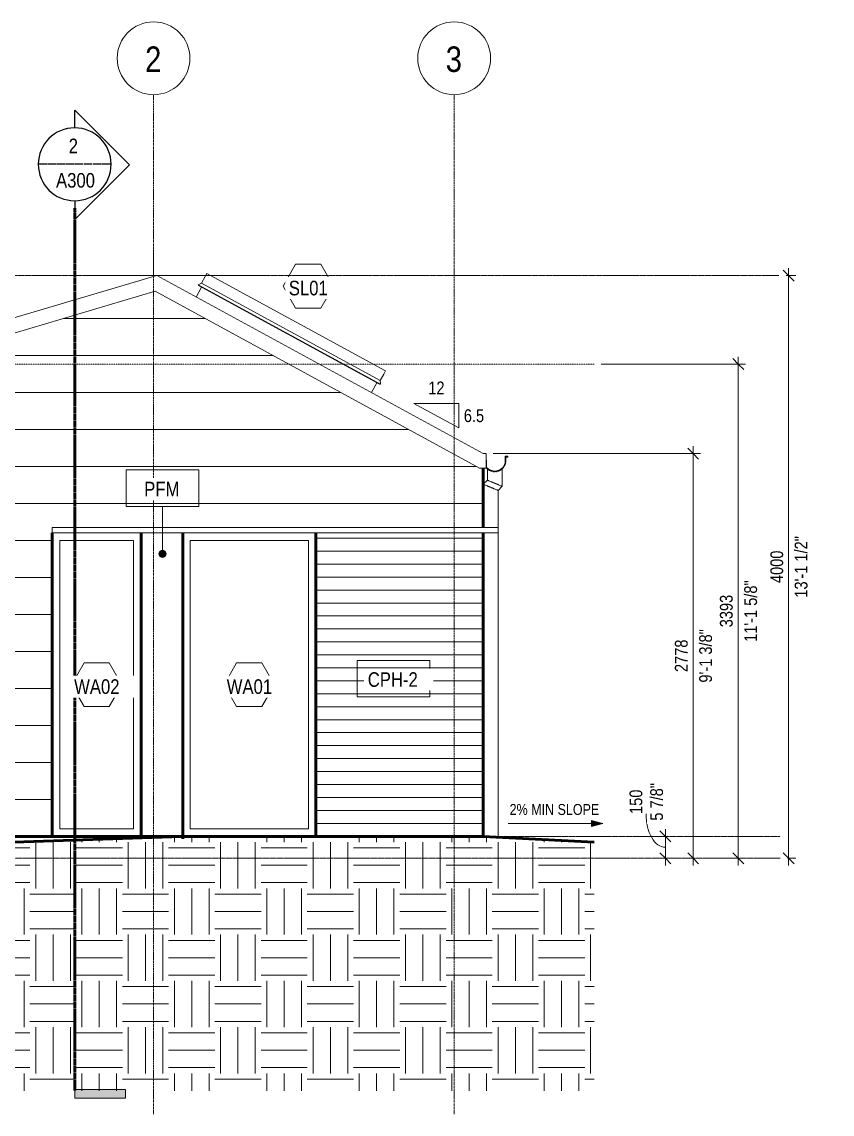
# Model space of a CAD drawing. Header units: millimetres. Extents: x -62626 to -9567, y -1907 to 5592.
# Drawn here: x -57205 to -51640, y -1907 to 5592 of the extents above; entities that cross this region are included whole.
import ezdxf

# ---------------------------------------------------------------- set-up
doc = ezdxf.new("R2010")
doc.units = ezdxf.units.MM
for name, pattern in [('CMHC_Center - Large', [18, 9, -3, 3, -3]), ('CMHC_Center - Medium', [12, 6, -2, 2, -2]), ('CMHC_Center - Small', [4.5, 2.25, -0.75, 0.75, -0.75]), ('CMHC_Dash - Small', [2, 1, -1])]:
    doc.linetypes.add(name, pattern=pattern)
for name, color, linetype, lineweight in [('A-ANNO-DIMS', 7, 'Continuous', 9), ('A-ANNO-DIMS-50', 7, 'Continuous', 9), ('A-ANNO-IDEN', 7, 'Continuous', 9), ('A-ANNO-NOTE', 7, 'Continuous', 9), ('A-DETL-GENF', 7, 'Continuous', 18), ('A-FLOR-LEVL', 7, 'Continuous', 9), ('A-FLOR-OTLN', 7, 'Continuous', 18), ('A-GENM', 7, 'Continuous', 18), ('A-GLAZ', 7, 'Continuous', 18), ('A-GLAZ-IDEN', 7, 'Continuous', 9), ('A-ROOF', 7, 'Continuous', 18), ('A-ROOF-OTLN', 7, 'Continuous', 18), ('A-ROOF-PATT', 7, 'Continuous', 18), ('A-WALL', 7, 'Continuous', 18), ('A-WALL-PATT', 7, 'Continuous', 18), ('G-ANNO-DIMS', 7, 'Continuous', 9), ('S-GRID', 7, 'Continuous', 9), ('S-GRID-IDEN', 7, 'Continuous', 9)]:
    doc.layers.add(name, color=color, linetype=linetype, lineweight=lineweight)
doc.layers.add('A-DETL', color=7, linetype='Continuous', lineweight=18, true_color=0x00a600)
doc.layers.add('G-ANNO-SYMB', color=7, linetype='CMHC_Center - Small', lineweight=9, true_color=0xffc640)
doc.styles.add('Arial', font='arial.ttf', dxfattribs={"height": 80})
doc.styles.add('Arial Narrow_1', font='ARIALN.TTF', dxfattribs={"height": 100})
doc.styles.add('Arial Narrow_2', font='ARIALN.TTF', dxfattribs={"height": 175})
doc.styles.add('Arial Narrow_3', font='ARIALN.TTF', dxfattribs={"height": 75})
doc.styles.add('Arial Narrow_4', font='ARIALN.TTF', dxfattribs={"height": 87.5})
doc.dimstyles.new('CMHC_Standard__Red_', dxfattribs={"dimscale": 304.8, "dimtxt": 89.55021, "dimasz": 0.246063, "dimexe": 0.164042, "dimexo": 0.164042, "dimgap": 0.04101, "dimtad": 1, "dimdec": 0, "dimzin": 0, "dimdsep": 46, "dimtxsty": 'Arial Narrow_4', "dimblk1": 'OBLIQUE', "dimblk2": 'OBLIQUE', "dimsah": 1, "dimcen": 0.09, "dimdle": 0.164042, "dimazin": 0, "dimtfac": 1, "dimtdec": 4, "dimtix": 1, "dimtmove": 0, "dimatfit": 3, "dimfxl": 1, "dimtvp": 1, "dimtfill": 1, "dimtolj": 1, "dimtzin": 0, "dimarcsym": 2})
doc.dimstyles.new('CMHC_Standard__Red__1', dxfattribs={"dimscale": 304.8, "dimtxt": 89.55021, "dimasz": 0.246063, "dimexe": 0.164042, "dimexo": 0.164042, "dimgap": 0.04101, "dimtad": 1, "dimdec": 0, "dimzin": 0, "dimdsep": 46, "dimtxsty": 'Arial Narrow_4', "dimblk1": 'OBLIQUE', "dimblk2": 'OBLIQUE', "dimsah": 1, "dimcen": 0.09, "dimdle": 0.164042, "dimazin": 0, "dimtfac": 1, "dimtdec": 4, "dimtix": 1, "dimtmove": 1, "dimatfit": 3, "dimfxl": 1, "dimtvp": 1, "dimtfill": 1, "dimtolj": 1, "dimtzin": 0, "dimarcsym": 2})
pattern_1 = [(0, (-54179.23, 0), (0, 89), [])]

# ---------------------------------------------------------------- blocks, each defined once
blk = doc.blocks.new('Fixed - 2_0_x6_10_-8531899-ADU-1 - SOUTH')
at = {"layer": 'A-GLAZ'}
for p, q in [((-56945.32613, 2031.8), (-56945.32613, 51)), ((-56945.32613, 2031.8), (-56437.72613, 2031.8)), ((-56437.72613, 2031.8), (-56945.32613, 2031.8)), ((-56945.32613, 51), (-56945.32613, 2031.8)), ((-56437.72613, 51), (-56437.72613, 2031.8)), ((-56437.72613, 2031.8), (-56437.72613, 51)), ((-56945.32613, 51), (-56437.72613, 51)), ((-56437.72613, 51), (-56945.32613, 51))]:
    blk.add_line(p, q, dxfattribs=at)
blk = doc.blocks.new('Fixed - 3_0_x6_10_-8526290-ADU-1 - SOUTH')
at = {"layer": 'A-GLAZ'}
for p, q in [((-56049.72613, 2031.8), (-55237.32613, 2031.8)), ((-56049.72613, 2031.8), (-56049.72613, 51)), ((-56049.72613, 51), (-56049.72613, 2031.8)), ((-55237.32613, 2031.8), (-56049.72613, 2031.8)), ((-55237.32613, 51), (-55237.32613, 2031.8)), ((-55237.32613, 2031.8), (-55237.32613, 51)), ((-56049.72613, 51), (-55237.32613, 51)), ((-55237.32613, 51), (-56049.72613, 51))]:
    blk.add_line(p, q, dxfattribs=at)
blk = doc.blocks.new('Skylight - 21_ x 54_ C08-8140695-ADU-1 - SOUTH')
at = {"layer": 'A-GLAZ'}
for p, q in [((-55946.9, 3842.6), (-55971.2, 3798)), ((-55934.8, 3864.9), (-55946.9, 3842.6)), ((-55934.8, 3864.9), (-54708, 3196.6)), ((-55971.8, 3770.4), (-56008.7, 3702.7)), ((-55971.2, 3798), (-55994, 3786.7)), ((-55994, 3786.7), (-54741.6, 3104.5)), ((-55994, 3786.7), (-55991.2, 3781)), ((-55991.2, 3781), (-54747.9, 3103.7)), ((-55971.2, 3798), (-54744.4, 3129.7)), ((-54744.4, 3129.7), (-54720.1, 3174.3)), ((-54720.1, 3174.3), (-54708, 3196.6)), ((-54804.2, 3046.6), (-54767.3, 3114.3)), ((-54747.9, 3103.7), (-54741.6, 3104.5)), ((-54741.6, 3104.5), (-54744.4, 3129.7))]:
    blk.add_line(p, q, dxfattribs=at)
blk = doc.blocks.new('Section - Standard-407976-ADU-1 - SOUTH')
at = {"layer": 'G-ANNO-SYMB', "linetype": 'Continuous'}
blk.add_hatch(color=7, dxfattribs=at).paths.add_polyline_path([(-56492.5, -1736.6), (-56842.5, -1736.6), (-56842.5, -1796.6), (-56492.5, -1796.6)])
at = {"layer": 'G-ANNO-SYMB', "color": 7, "linetype": 'Continuous', "lineweight": 18}
for p, q in [((-56842.5, -1796.6), (-56842.5, -1736.6)), ((-56842.5, -1736.6), (-56492.5, -1736.6)), ((-56492.5, -1796.6), (-56842.5, -1796.6)), ((-56492.5, -1736.6), (-56492.5, -1796.6))]:
    blk.add_line(p, q, dxfattribs=at)
blk = doc.blocks.new('Section - Arrow_ Empty-3208400-ADU-1 - SOUTH')
at = {"layer": 'G-ANNO-SYMB', "color": 7, "linetype": 'Continuous', "lineweight": 25}
for p, q in [((-56842.5, 4863.8), (-56842.5, 4986.3)), ((-56466.9, 4610.7), (-56842.5, 4986.3)), ((-56466.9, 4610.7), (-56842.5, 4235.1)), ((-56842.5, 4363.8), (-56842.5, 4235.1))]:
    blk.add_line(p, q, dxfattribs=at)
for start, end in [(90, 270), (90, 270), (270, 90), (270, 90)]:
    blk.add_arc((-56842.5, 4613.8), 250, start, end, dxfattribs=at)
blk = doc.blocks.new('CMHC_Tag - Window - Plan-8590417-ADU-1 - SOUTH')
at = {"layer": 'A-ANNO-NOTE'}
for p, q in [((-55730.1, 1191.4), (-55816.7, 1041.4)), ((-55556.9, 1191.4), (-55730.1, 1191.4)), ((-55470.3, 1041.4), (-55556.9, 1191.4)), ((-55816.7, 1041.4), (-55730.1, 891.4)), ((-55556.9, 891.4), (-55470.3, 1041.4)), ((-55730.1, 891.4), (-55556.9, 891.4))]:
    blk.add_line(p, q, dxfattribs=at)
blk = doc.blocks.new('Grid - Standard-408483-ADU-1 - SOUTH')
at = {"layer": 'S-GRID-IDEN'}
blk.add_circle((-60336.2, 5341.9), 250, dxfattribs=at)
for start, end in [(0, 180), (180, 0)]:
    blk.add_arc((-60336.2, 5341.9), 250, start, end, dxfattribs=at)
blk = doc.blocks.new('CMHC_Tag - Material - Standard-7027297-ADU-1 - SOUTH')
at = {"layer": 'A-ANNO-NOTE'}
for p, q in [((-57947.6, 1207.7), (-57947.6, 957.7)), ((-57447.6, 1207.7), (-57947.6, 1207.7)), ((-57447.6, 957.7), (-57447.6, 1207.7)), ((-57947.6, 957.7), (-57447.6, 957.7))]:
    blk.add_line(p, q, dxfattribs=at)
blk = doc.blocks.new('CMHC_Graphic - Minimum Slope - 2_ Min-8593698-ADU-1 - SOUTH')
at = {"layer": 'A-ANNO-NOTE'}
blk.add_hatch(color=256, dxfattribs=at).paths.add_polyline_path([(-53292.9, 108.7), (-53215.6, 87.9), (-53292.9, 67.2)])
for p, q in [((-53292.9, 87.9), (-53865.6, 87.9)), ((-53292.9, 108.7), (-53292.9, 67.2)), ((-53215.6, 87.9), (-53292.9, 108.7)), ((-53292.9, 67.2), (-53215.6, 87.9))]:
    blk.add_line(p, q, dxfattribs=at)
blk = doc.blocks.new('CMHC_Tag - Window - Elevation-5642712-ADU-1 - SOUTH')
at = {"layer": 'A-ANNO-NOTE'}
for p, q in [((-59037.9, 1470.8), (-59124.5, 1320.8)), ((-58864.7, 1470.8), (-59037.9, 1470.8)), ((-58778, 1320.8), (-58864.7, 1470.8)), ((-59124.5, 1320.8), (-59037.9, 1170.8)), ((-58864.7, 1170.8), (-58778, 1320.8)), ((-59037.9, 1170.8), (-58864.7, 1170.8))]:
    blk.add_line(p, q, dxfattribs=at)
blk = doc.blocks.new('DIMBLOCK1-ADU-1 - SOUTH')
at = {"layer": 'A-ANNO-DIMS-50', "color": 1, "true_color": 0xff0000, "transparency": 16777216}
for p, q in [((-52594.7, 2628.2), (-53967.2, 2628.2)), ((-52594.7, 2678.2), (-52594.7, -200)), ((-52594.7, 2628.2), (-52544.7, 2628.2)), ((-52594.7, -150), (-52644.7, -150)), ((-52594.7, -150), (-52591.7, -150))]:
    blk.add_line(p, q, dxfattribs=at)
at = {"layer": 'A-ANNO-DIMS-50', "color": 1, "lineweight": 18, "true_color": 0xff0000, "transparency": 16777216}
for p, q in [((-52594.7, 2628.2), (-52632.2, 2665.7)), ((-52594.7, 2628.2), (-52557.2, 2590.7)), ((-52594.7, -150), (-52632.2, -112.5)), ((-52594.7, -150), (-52557.2, -187.5))]:
    blk.add_line(p, q, dxfattribs=at)
at = {"layer": 'A-ANNO-DIMS-50', "color": 0, "transparency": 16777216, "insert": (-52553.1, 1055.7), "char_height": 87.5, "width": 440.075, "attachment_point": 1, "rotation": 90, "line_spacing_factor": 0.974696, "style": 'Arial Narrow_4', "bg_fill": 3, "box_fill_scale": 1.25, "bg_fill_color": 256, "bg_fill_true_color": 13158600, "bg_fill_transparency": 0}
blk.add_mtext('9\'-1 3/8"', dxfattribs=at)
at = {"layer": 'A-ANNO-DIMS-50', "color": 0, "transparency": 16777216, "insert": (-52720.3, 1128.2), "char_height": 87.5, "width": 266.092, "attachment_point": 1, "rotation": 90, "line_spacing_factor": 0.974696, "style": 'Arial Narrow_4', "bg_fill": 3, "box_fill_scale": 1.25, "bg_fill_color": 256, "bg_fill_true_color": 13158600, "bg_fill_transparency": 0}
blk.add_mtext('2778', dxfattribs=at)
blk = doc.blocks.new('_Oblique')
at = {"color": 0, "linetype": 'ByBlock', "lineweight": -2}
blk.add_line((-0.5, -0.5), (0.5, 0.5), dxfattribs=at)
blk = doc.blocks.new('DIMBLOCK2-ADU-1 - SOUTH')
at = {"layer": 'A-ANNO-DIMS-50', "color": 1, "true_color": 0xff0000, "transparency": 16777216}
for p, q in [((-51938.9, 3900), (-51938.9, -200)), ((-51938.9, 3850), (-51956.1, 3850)), ((-51938.9, 3850), (-51888.9, 3850)), ((-51938.9, -150), (-51946.2, -150)), ((-51938.9, -150), (-51888.9, -150))]:
    blk.add_line(p, q, dxfattribs=at)
at = {"layer": 'A-ANNO-DIMS-50', "color": 1, "lineweight": 18, "true_color": 0xff0000, "transparency": 16777216}
for p, q in [((-51938.9, 3850), (-51976.4, 3887.5)), ((-51938.9, 3850), (-51901.4, 3812.5)), ((-51938.9, -150), (-51976.4, -112.5)), ((-51938.9, -150), (-51901.4, -187.5))]:
    blk.add_line(p, q, dxfattribs=at)
at = {"layer": 'A-ANNO-DIMS-50', "color": 0, "transparency": 16777216, "insert": (-51897.3, 1638.9), "char_height": 87.5, "width": 506.598, "attachment_point": 1, "rotation": 90, "line_spacing_factor": 0.974696, "style": 'Arial Narrow_4', "bg_fill": 3, "box_fill_scale": 1.25, "bg_fill_color": 256, "bg_fill_true_color": 13158600, "bg_fill_transparency": 0}
blk.add_mtext('13\'-1 1/2"', dxfattribs=at)
at = {"layer": 'A-ANNO-DIMS-50', "color": 0, "transparency": 16777216, "insert": (-52064.5, 1739.1), "char_height": 87.5, "width": 266.092, "attachment_point": 1, "rotation": 90, "line_spacing_factor": 0.974696, "style": 'Arial Narrow_4', "bg_fill": 3, "box_fill_scale": 1.25, "bg_fill_color": 256, "bg_fill_true_color": 13158600, "bg_fill_transparency": 0}
blk.add_mtext('4000', dxfattribs=at)
blk = doc.blocks.new('DIMBLOCK3-ADU-1 - SOUTH')
at = {"layer": 'A-ANNO-DIMS-50', "color": 1, "true_color": 0xff0000, "transparency": 16777216}
for p, q in [((-52285.2, 3242.6), (-53226.1, 3242.6)), ((-52285.2, 3292.6), (-52285.2, -200)), ((-52285.2, 3242.6), (-52235.2, 3242.6)), ((-52285.2, -150), (-52335.2, -150)), ((-52285.2, -150), (-52282.2, -150))]:
    blk.add_line(p, q, dxfattribs=at)
at = {"layer": 'A-ANNO-DIMS-50', "color": 1, "lineweight": 18, "true_color": 0xff0000, "transparency": 16777216}
for p, q in [((-52285.2, 3242.6), (-52322.7, 3280.1)), ((-52285.2, 3242.6), (-52247.7, 3205.1)), ((-52285.2, -150), (-52322.7, -112.5)), ((-52285.2, -150), (-52247.7, -187.5))]:
    blk.add_line(p, q, dxfattribs=at)
at = {"layer": 'A-ANNO-DIMS-50', "color": 0, "transparency": 16777216, "insert": (-52243.7, 1335.2), "char_height": 87.5, "width": 506.598, "attachment_point": 1, "rotation": 90, "line_spacing_factor": 0.974696, "style": 'Arial Narrow_4', "bg_fill": 3, "box_fill_scale": 1.25, "bg_fill_color": 256, "bg_fill_true_color": 13158600, "bg_fill_transparency": 0}
blk.add_mtext('11\'-1 5/8"', dxfattribs=at)
at = {"layer": 'A-ANNO-DIMS-50', "color": 0, "transparency": 16777216, "insert": (-52410.8, 1435.4), "char_height": 87.5, "width": 266.092, "attachment_point": 1, "rotation": 90, "line_spacing_factor": 0.974696, "style": 'Arial Narrow_4', "bg_fill": 3, "box_fill_scale": 1.25, "bg_fill_color": 256, "bg_fill_true_color": 13158600, "bg_fill_transparency": 0}
blk.add_mtext('3393', dxfattribs=at)
blk = doc.blocks.new('DIMBLOCK4-ADU-1 - SOUTH')
at = {"layer": 'A-ANNO-DIMS-50', "color": 1, "true_color": 0xff0000, "transparency": 16777216}
for p, q in [((-52785.2, 0), (-52835.2, 0)), ((-52785.2, 50), (-52785.2, -200)), ((-52785.2, 0), (-52782.2, 0)), ((-52785.2, -150), (-52835.2, -150)), ((-52785.2, -150), (-52782.2, -150))]:
    blk.add_line(p, q, dxfattribs=at)
at = {"layer": 'A-ANNO-DIMS-50', "color": 1, "lineweight": 18, "true_color": 0xff0000, "transparency": 16777216}
for p, q in [((-52785.2, 0), (-52822.7, 37.5)), ((-52785.2, 0), (-52747.7, -37.5)), ((-52785.2, -150), (-52822.7, -112.5)), ((-52785.2, -150), (-52747.7, -187.5))]:
    blk.add_line(p, q, dxfattribs=at)
at = {"layer": 'A-ANNO-DIMS-50', "color": 1, "true_color": 0xff0000, "transparency": 16777216}
blk.add_ellipse((-52785.2, 154), major_axis=(0, 229), ratio=0.582275, start_param=1.570796, end_param=3.141593, dxfattribs=at)
at = {"layer": 'A-ANNO-DIMS-50', "color": 0, "transparency": 16777216, "insert": (-52889.5, 107.8), "char_height": 87.5, "width": 310.441, "attachment_point": 1, "rotation": 90, "line_spacing_factor": 0.974696, "style": 'Arial Narrow_4', "bg_fill": 3, "box_fill_scale": 1.25, "bg_fill_color": 256, "bg_fill_true_color": 13158600, "bg_fill_transparency": 0}
blk.add_mtext('5 7/8"', dxfattribs=at)
at = {"layer": 'A-ANNO-DIMS-50', "color": 0, "transparency": 16777216, "insert": (-53031.6, 154), "char_height": 87.5, "width": 199.569, "attachment_point": 1, "rotation": 90, "line_spacing_factor": 0.974696, "style": 'Arial Narrow_4', "bg_fill": 3, "box_fill_scale": 1.25, "bg_fill_color": 256, "bg_fill_true_color": 13158600, "bg_fill_transparency": 0}
blk.add_mtext('150', dxfattribs=at)

msp = doc.modelspace()

# ---------------------------------------------------------------- hatches: boundary and pattern name
at = {"layer": 'A-ANNO-IDEN'}
h = msp.add_hatch(color=256, dxfattribs=at)
edge = h.paths.add_edge_path()
edge.add_arc((-56239.3, 1940.2), 25, 0, 360)
at = {"layer": 'A-DETL-GENF', "true_color": 0x808080}
h = msp.add_hatch(dxfattribs=at)
h.set_pattern_fill('FP_5', color=8, style=0, pattern_type=2)
h.set_pattern_definition([(0, (0, 0), (317.5, 317.5), [317.5, -317.5]), (0, (0, 119.06), (317.5, 317.5), [317.5, -317.5]), (0, (0, 238.12), (317.5, 317.5), [317.5, -317.5]), (90, (39.7, 277.8), (-317.5, 317.5), [317.5, -317.5]), (90, (158.75, 277.8), (-317.5, 317.5), [317.5, -317.5]), (90, (277.8, 277.8), (-317.5, 317.5), [317.5, -317.5])])
h.paths.add_polyline_path([(-60791.1, -1747.5), (-53275.7, -1747.5), (-53275.7, -39.9), (-54036.2, 0), (-56106.3, 0), (-61146.7, -176), (-61146.7, -1747.5)])
at = {"layer": 'A-ROOF-PATT', "true_color": 0xb9b9b9}
h = msp.add_hatch(dxfattribs=at)
h.set_pattern_fill('FP_2', color=9, style=0, pattern_type=2)
h.set_pattern_definition([(0, (-73310, 2540), (0, 254), [])])
h.paths.add_polyline_path([(-54036.2, 2191), (-54036.2, 2528.2), (-54061.7, 2528.2), (-56290.6, 3742.3), (-60521.8, 2491.4), (-60536.2, 2491.4), (-60536.2, 2191), (-56323, 3436.6), (-54259.6, 2312.6)])
at = {"layer": 'A-WALL-PATT', "true_color": 0xb9b9b9}
h = msp.add_hatch(dxfattribs=at)
h.set_pattern_fill('FP_3', color=9, style=0, pattern_type=2)
h.set_pattern_definition([(0, (-56243.73, 0), (0, 254), [])])
h.paths.add_polyline_path([(-60536.2, 0), (-56996.3, 0), (-56996.3, 2120.9), (-56100.7, 2120.9), (-56100.7, 3315.5), (-56323, 3436.6), (-60536.2, 2191), (-60536.2, 1283.4)])
h.paths.add_polyline_path([(-59408.5, 558.8), (-59408.5, 2082.8), (-58494.1, 2082.8), (-58494.1, 558.8), (-59178.9, 558.8)])
h = msp.add_hatch(dxfattribs=at)
h.set_pattern_fill('FP_4', color=9, style=0, pattern_type=2)
h.set_pattern_definition([(0, (-56280.83, 0), (0, 254), [])])
h.paths.add_polyline_path([(-55243.5, 2120.9), (-54036.2, 2120.9), (-54036.2, 2191), (-56100.7, 3315.5), (-56100.7, 2120.9)])
h = msp.add_hatch(dxfattribs=at)
h.set_pattern_fill('FP_1', color=9, style=0, pattern_type=2)
h.set_pattern_definition(pattern_1)
h.paths.add_polyline_path([(-54505.6, 0), (-54322.2, 0), (-54322.2, 2082.8), (-55186.3, 2082.8), (-55186.3, 0), (-54567.1, 0)])
h = msp.add_hatch(dxfattribs=at)
h.set_pattern_fill('FP_1', color=9, style=0, pattern_type=2)
h.set_pattern_definition(pattern_1)
h.paths.add_polyline_path([(-54036.2, 0), (-54036.2, 2082.8), (-54322.2, 2082.8), (-54322.2, 0), (-54259.6, 0)])

# ---------------------------------------------------------------- linework, layer by layer
at = {"layer": 'A-ANNO-IDEN'}
msp.add_line((-56239.3, 1940.2), (-56239.3, 2265.5), dxfattribs=at)
msp.add_circle((-56239.3, 1940.2), 25, dxfattribs=at)
at = {"layer": 'A-DETL', "color": 8, "true_color": 0x808080}
for p, q in [((-56300.5, 3850.1), (-56300.5, 4000)), ((-56703.5, 3850.1), (-55523.5, 3850.1))]:
    msp.add_line(p, q, dxfattribs=at)
at = {"layer": 'A-DETL', "color": 7, "linetype": 'CMHC_Dash - Small'}
for p, q in [((-61146.7, 3242.6), (-53275.7, 3242.6)), ((-56106.3, 0), (-56996.3, 0)), ((-53934.6, 0), (-54036.2, 0)), ((-53934.6, 0), (-54036.2, 0))]:
    msp.add_line(p, q, dxfattribs=at)
at = {"layer": 'A-DETL', "color": 7, "lineweight": 50}
for p, q in [((-56100.7, 2082.8), (-56100.7, -17.2)), ((-56106.3, 0), (-61146.7, -176)), ((-54036.2, 0), (-56106.3, 0)), ((-53275.7, -39.9), (-54036.2, 0))]:
    msp.add_line(p, q, dxfattribs=at)
at = {"layer": 'A-FLOR-LEVL', "color": 8, "linetype": 'CMHC_Center - Medium', "true_color": 0x808080}
msp.add_line((-62426.2, 0), (-51996.2, 0), dxfattribs=at)
at = {"layer": 'A-FLOR-LEVL', "color": 1, "linetype": 'CMHC_Center - Medium', "true_color": 0xff0000}
msp.add_line((-61179.7, -150), (-51996.2, -150), dxfattribs=at)
at = {"layer": 'A-FLOR-OTLN', "lineweight": 50}
msp.add_line((-56386.7, 0), (-60536.2, 0), dxfattribs=at)
at = {"layer": 'A-GENM'}
for p, q in [((-54008.1, 2523), (-54008.1, 2445.4)), ((-53906.5, 2527.2), (-53906.5, 2528.2)), ((-53906.5, 2403.3), (-53906.5, 2522.9)), ((-54008.1, 2445.4), (-54036.2, 2417.3)), ((-53934.6, 2375.2), (-53906.5, 2403.3)), ((-53934.6, 2120.9), (-53934.6, 2375.2)), ((-53934.6, -5.3), (-53934.6, 2082.8))]:
    msp.add_line(p, q, dxfattribs=at)
for points, knots in [([(-54008.1, 2528.2), (-54008.1, 2528), (-54007.7, 2527.5), (-54006.5, 2526.5), (-54005.7, 2525.8), (-54004.9, 2525.2), (-54004.1, 2524.6), (-54002.9, 2523.6), (-54001.2, 2522.2), (-53999.3, 2520.7), (-53997.8, 2519.7), (-53997, 2519.1), (-53996.5, 2518.9), (-53996.3, 2518.7)], [0, 0, 0, 0, 0.0555556, 0.0833333, 0.0972222, 0.1111111, 0.125, 0.1388889, 0.1666667, 0.1944444, 0.2083333, 0.2152778, 0.2222222, 0.2222222, 0.2222222, 0.2222222]), ([(-53906.5, 2528.2), (-53906.5, 2528), (-53907, 2527.5), (-53908.1, 2526.5), (-53909, 2525.8), (-53909.7, 2525.2), (-53910.5, 2524.6), (-53911.7, 2523.6), (-53913.4, 2522.2), (-53915.3, 2520.7), (-53916.8, 2519.7), (-53917.7, 2519.1), (-53918.4, 2518.7), (-53919.1, 2518.3), (-53920, 2517.8), (-53921.7, 2516.7), (-53924.4, 2515.3), (-53927.2, 2513.9), (-53929.6, 2512.8), (-53931.4, 2512.1), (-53933.4, 2511.5), (-53936, 2510.6), (-53939.4, 2509.6), (-53943.7, 2508.6), (-53949.6, 2507.6), (-53955.8, 2507.3), (-53962, 2507.5), (-53966.5, 2507.9), (-53970.9, 2508.6), (-53975.2, 2509.6), (-53978.7, 2510.6), (-53981.3, 2511.5), (-53982.9, 2512), (-53984.1, 2512.5), (-53985.4, 2513), (-53987.5, 2513.9), (-53990.3, 2515.3), (-53992.9, 2516.7), (-53994.6, 2517.8), (-53995.6, 2518.3), (-53996.3, 2518.7), (-53997, 2519.1), (-53997.8, 2519.7), (-53999.3, 2520.7), (-54001.2, 2522.2), (-54002.9, 2523.6), (-54004.1, 2524.6), (-54004.9, 2525.2), (-54005.7, 2525.8), (-54006.5, 2526.5), (-54007.7, 2527.5), (-54008.1, 2528), (-54008.1, 2528.2)], [0, 0, 0, 0, 0.055556, 0.083333, 0.097222, 0.111111, 0.125, 0.138889, 0.166667, 0.194444, 0.208333, 0.215278, 0.222222, 0.229167, 0.236111, 0.25, 0.277778, 0.305556, 0.319444, 0.333333, 0.347222, 0.361111, 0.388889, 0.416667, 0.444444, 0.5, 0.527778, 0.555556, 0.583333, 0.611111, 0.638889, 0.652778, 0.666667, 0.673611, 0.680556, 0.694444, 0.722222, 0.75, 0.763889, 0.770833, 0.777778, 0.784722, 0.791667, 0.805556, 0.833333, 0.861111, 0.875, 0.888889, 0.902778, 0.916667, 0.944444, 1, 1, 1, 1]), ([(-54008.1, 2523), (-54008.1, 2522.9), (-54007.7, 2522.4), (-54006.5, 2521.4), (-54005.7, 2520.8), (-54004.9, 2520.3), (-54004.1, 2519.7), (-54002.9, 2518.7), (-54001.3, 2517.4), (-53999.3, 2516), (-53997.8, 2515.1), (-53997, 2514.5), (-53996.3, 2514.1), (-53995.6, 2513.7), (-53994.6, 2513.2), (-53993.5, 2512.6), (-53992.5, 2512.1), (-53992.1, 2511.8)], [-1, -1, -1, -1, -0.9444444, -0.9166667, -0.9027778, -0.8888889, -0.875, -0.8611111, -0.8333333, -0.8055556, -0.7916667, -0.7847222, -0.7777778, -0.7708333, -0.7638889, -0.75, -0.7388918, -0.7388918, -0.7388918, -0.7388918]), ([(-54000.9, 2520.9), (-54001, 2521), (-54001.8, 2521.7), (-54002.6, 2522.3), (-54003.3, 2522.9), (-54003.3, 2522.9)], [0.82976776, 0.82976776, 0.82976776, 0.82976776, 0.83333333, 0.86111111, 0.8622843, 0.8622843, 0.8622843, 0.8622843]), ([(-54003.3, 2522.9), (-54003.3, 2522.9), (-54002.6, 2522.3), (-54001.8, 2521.7), (-54001, 2521), (-54000.9, 2520.9)], [0.1377157, 0.1377157, 0.1377157, 0.1377157, 0.13888889, 0.16666667, 0.17023224, 0.17023224, 0.17023224, 0.17023224]), ([(-53990.9, 2514.5), (-53990.7, 2514.4), (-53989.4, 2513.7), (-53987.6, 2512.9), (-53986, 2512.1), (-53985.5, 2512)], [0.2725804, 0.2725804, 0.2725804, 0.2725804, 0.27777778, 0.30555556, 0.31590165, 0.31590165, 0.31590165, 0.31590165]), ([(-53986.8, 2509.2), (-53986.2, 2509), (-53985, 2508.5), (-53983.2, 2507.8), (-53981.2, 2507.2), (-53979.2, 2506.5), (-53977.8, 2506.1), (-53977.1, 2505.9)], [-0.69444444, -0.69444444, -0.69444444, -0.69444444, -0.68055556, -0.66666667, -0.65277778, -0.63888889, -0.62389335, -0.62389335, -0.62389335, -0.62389335]), ([(-53976.9, 2509), (-53976.3, 2508.8), (-53974.4, 2508.3), (-53971.6, 2507.6), (-53969.3, 2507.2), (-53968.5, 2507.1)], [0.37766945, 0.37766945, 0.37766945, 0.37766945, 0.38888889, 0.41666667, 0.43178596, 0.43178596, 0.43178596, 0.43178596]), ([(-53969.3, 2504.2), (-53968.3, 2504), (-53965.9, 2503.7), (-53962.8, 2503.4), (-53960.6, 2503.3), (-53959.9, 2503.3)], [-0.57308622, -0.57308622, -0.57308622, -0.57308622, -0.55555556, -0.52777778, -0.51538877, -0.51538877, -0.51538877, -0.51538877]), ([(-53960.4, 2506.3), (-53959.4, 2506.3), (-53956.8, 2506.3), (-53953.5, 2506.3), (-53951.2, 2506.5), (-53950.4, 2506.6)], [0.48145902, 0.48145902, 0.48145902, 0.48145902, 0.5, 0.52777778, 0.54154946, 0.54154946, 0.54154946, 0.54154946]), ([(-53950.7, 2503.5), (-53949.9, 2503.6), (-53947.5, 2503.8), (-53944.2, 2504.3), (-53941.7, 2504.9), (-53940.7, 2505.1)], [-0.460148, -0.460148, -0.460148, -0.460148, -0.44444444, -0.41666667, -0.39644919, -0.39644919, -0.39644919, -0.39644919]), ([(-53941.5, 2508), (-53940.8, 2508.1), (-53938.7, 2508.7), (-53936, 2509.5), (-53934, 2510.1), (-53933.4, 2510.3)], [0.59756979, 0.59756979, 0.59756979, 0.59756979, 0.61111111, 0.63888889, 0.65277778, 0.65277778, 0.65277778, 0.65277778]), ([(-53933.4, 2507.1), (-53932.8, 2507.4), (-53931.5, 2507.8), (-53929.6, 2508.4), (-53927.2, 2509.4), (-53924.4, 2510.8), (-53921.8, 2512.2), (-53920.1, 2513.1), (-53919.1, 2513.7), (-53918.4, 2514.1), (-53917.7, 2514.5), (-53916.8, 2515), (-53915.3, 2516), (-53913.4, 2517.4), (-53911.7, 2518.7), (-53910.5, 2519.6), (-53909.7, 2520.2), (-53909, 2520.7), (-53908.1, 2521.4), (-53906.9, 2522.3), (-53906.5, 2522.8), (-53906.5, 2522.9)], [-0.3472222, -0.3472222, -0.3472222, -0.3472222, -0.3333333, -0.3194444, -0.3055556, -0.2777778, -0.25, -0.2361111, -0.2291667, -0.2222222, -0.2152778, -0.2083333, -0.1944444, -0.1666667, -0.1388889, -0.125, -0.1111111, -0.0972222, -0.0833333, -0.0555556, 0, 0, 0, 0]), ([(-53922.6, 2515.2), (-53922.2, 2515.4), (-53921.2, 2515.9), (-53920, 2516.6), (-53919.3, 2517.1), (-53919.1, 2517.2)], [0.73796141, 0.73796141, 0.73796141, 0.73796141, 0.75, 0.76388889, 0.77083333, 0.77083333, 0.77083333, 0.77083333]), ([(-53918.4, 2518.7), (-53918.1, 2518.9), (-53917.7, 2519.1), (-53916.8, 2519.7), (-53915.3, 2520.7), (-53913.4, 2522.2), (-53911.7, 2523.6), (-53910.5, 2524.6), (-53909.7, 2525.2), (-53909, 2525.8), (-53908.1, 2526.5), (-53907, 2527.5), (-53906.5, 2528), (-53906.5, 2528.2)], [0.7777778, 0.7777778, 0.7777778, 0.7777778, 0.7847222, 0.7916667, 0.8055556, 0.8333333, 0.8611111, 0.875, 0.8888889, 0.9027778, 0.9166667, 0.9444444, 1, 1, 1, 1]), ([(-53934.6, 2375.2), (-53934.6, 2375.2), (-53935.8, 2375.7), (-53940.9, 2377.8), (-53949.1, 2381.2), (-53958, 2384.9), (-53965.9, 2388.2), (-53972.2, 2390.8), (-53978.8, 2393.5), (-53985.4, 2396.2), (-53992.1, 2399), (-53998.6, 2401.7), (-54004.9, 2404.3), (-54012.9, 2407.6), (-54021.8, 2411.3), (-54029.9, 2414.7), (-54035.1, 2416.8), (-54036.2, 2417.3), (-54036.2, 2417.3)], [0, 0, 0, 0, 0.083333, 0.166667, 0.25, 0.333333, 0.375, 0.416667, 0.458333, 0.5, 0.541667, 0.583333, 0.625, 0.666667, 0.75, 0.833333, 0.916667, 1, 1, 1, 1]), ([(-53906.5, 2403.3), (-53906.5, 2403.3), (-53907.7, 2403.8), (-53912.8, 2405.9), (-53921, 2409.3), (-53929.9, 2413), (-53937.8, 2416.3), (-53944.1, 2418.9), (-53950.7, 2421.6), (-53957.3, 2424.3), (-53964, 2427.1), (-53970.5, 2429.8), (-53976.8, 2432.4), (-53984.8, 2435.7), (-53993.7, 2439.4), (-54001.8, 2442.8), (-54007, 2444.9), (-54008.1, 2445.4), (-54008.1, 2445.4)], [0, 0, 0, 0, 0.083333, 0.166667, 0.25, 0.333333, 0.375, 0.416667, 0.458333, 0.5, 0.541667, 0.583333, 0.625, 0.666667, 0.75, 0.833333, 0.916667, 1, 1, 1, 1])]:
    msp.add_open_spline(points, degree=3, knots=knots, dxfattribs=at)
at = {"layer": 'A-ROOF', "lineweight": 50}
msp.add_line((-54036.2, 2528.2), (-54036.2, 2191), dxfattribs=at)
at = {"layer": 'A-ROOF-OTLN'}
for p, q in [((-60536.2, 2591.4), (-56279.2, 3850)), ((-56279.2, 3850), (-54036.2, 2628.2)), ((-56290.6, 3742.3), (-60521.8, 2491.4)), ((-54061.7, 2528.2), (-56290.6, 3742.3)), ((-54036.2, 2628.2), (-54017.2, 2628.2)), ((-54017.2, 2628.2), (-54017.2, 2528.2)), ((-54014.2, 2583.1), (-54017.2, 2583.1)), ((-54014.2, 2534.1), (-54014.2, 2583.1)), ((-53867.2, 2609.3), (-53885.2, 2609.3)), ((-53885.2, 2609.3), (-53885.2, 2574.4)), ((-53882.2, 2574.3), (-53882.2, 2603.2)), ((-53882.2, 2603.2), (-53867.2, 2603.2)), ((-53867.2, 2603.2), (-53867.2, 2609.3)), ((-54017.2, 2528.2), (-54061.7, 2528.2))]:
    msp.add_line(p, q, dxfattribs=at)
for radius, start, end in [(75.2, 217.09655, 356.90345), (72.2, 217.88858, 356.83972)]:
    msp.add_arc((-53957.3, 2578.4), radius, start, end, dxfattribs=at)
at = {"layer": 'A-WALL', "lineweight": 50}
for p, q in [((-54036.2, 2120.9), (-54036.2, 2191)), ((-56996.3, 0), (-56996.3, 2082.8)), ((-56386.7, 2082.8), (-56386.7, 0)), ((-56100.7, 0), (-56100.7, 2082.8)), ((-55186.3, 2082.8), (-55186.3, 0)), ((-54036.2, 2082.8), (-54036.2, 0)), ((-56386.7, 0), (-56106.3, 0))]:
    msp.add_line(p, q, dxfattribs=at)
at = {"layer": 'A-WALL'}
for p, q in [((-56996.3, 2082.8), (-56996.3, 2120.9)), ((-56996.3, 2120.9), (-53934.6, 2120.9)), ((-53934.6, 2120.9), (-53934.6, 2082.8)), ((-53934.6, 2082.8), (-56996.3, 2082.8))]:
    msp.add_line(p, q, dxfattribs=at)
at = {"layer": 'G-ANNO-SYMB', "color": 8, "linetype": 'CMHC_Center - Medium', "lineweight": 50, "true_color": 0x808080}
msp.add_line((-56842.5, 4313.8), (-56842.5, -1746.6), dxfattribs=at)
at = {"layer": 'S-GRID', "color": 8, "linetype": 'CMHC_Center - Large', "true_color": 0x808080}
for p, q in [((-56300.7, -1906.9), (-56300.7, 5091.9)), ((-54236.2, -1906.9), (-54236.2, 5091.9))]:
    msp.add_line(p, q, dxfattribs=at)

# ---------------------------------------------------------------- block references
at = {"layer": 'A-ANNO-IDEN'}
for p in [(1458.3, 1307.8), (3045, 0)]:
    msp.add_blockref('CMHC_Tag - Material - Standard-7027297-ADU-1 - SOUTH', p, dxfattribs=at)
at = {"layer": 'A-ANNO-NOTE'}
msp.add_blockref('CMHC_Graphic - Minimum Slope - 2_ Min-8593698-ADU-1 - SOUTH', (0, 0), dxfattribs=at)
at = {"layer": 'A-GLAZ'}
for name in ['Skylight - 21_ x 54_ C08-8140695-ADU-1 - SOUTH', 'Fixed - 2_0_x6_10_-8531899-ADU-1 - SOUTH', 'Fixed - 3_0_x6_10_-8526290-ADU-1 - SOUTH']:
    msp.add_blockref(name, (0, 0), dxfattribs=at)
at = {"layer": 'A-GLAZ-IDEN'}
for name, p in [('CMHC_Tag - Window - Elevation-5642712-ADU-1 - SOUTH', (3712.9, 2456.6)), ('CMHC_Tag - Window - Plan-8590417-ADU-1 - SOUTH', (-1048, 0)), ('CMHC_Tag - Window - Plan-8590417-ADU-1 - SOUTH', (0, 0))]:
    msp.add_blockref(name, p, dxfattribs=at)
at = {"layer": 'G-ANNO-SYMB', "color": 7, "linetype": 'Continuous', "lineweight": 25}
for name in ['Section - Arrow_ Empty-3208400-ADU-1 - SOUTH', 'Section - Standard-407976-ADU-1 - SOUTH']:
    msp.add_blockref(name, (0, 0), dxfattribs=at)
at = {"layer": 'S-GRID-IDEN'}
for p in [(4035.5, 0), (6100, 0)]:
    msp.add_blockref('Grid - Standard-408483-ADU-1 - SOUTH', p, dxfattribs=at)

# ---------------------------------------------------------------- texts
at = {"layer": 'A-ANNO-NOTE', "insert": (-53855.4, 222.3), "char_height": 75, "width": 757.595, "attachment_point": 1, "style": 'Arial Narrow_3'}
msp.add_mtext('2% MIN SLOPE', dxfattribs=at)
at = {"layer": 'G-ANNO-SYMB', "color": 7, "linetype": 'Continuous', "attachment_point": 1}
for s, insert, char_height, width, style in [('2', (-56883.5, 4790), 100, 80.169, 'Arial Narrow_1'), ('________', (-57093.9, 4715.6), 80, 609.282, 'Arial'), ('A300', (-56970.6, 4553.9), 100, 336.709, 'Arial Narrow_1')]:
    msp.add_mtext(s, dxfattribs=dict(at, insert=insert, char_height=char_height, width=width, style=style))

# ---------------------------------------------------------------- next in the draw order: texts
at = {"layer": 'A-ANNO-IDEN', "char_height": 100, "attachment_point": 1, "style": 'Arial Narrow_1', "bg_fill": 3, "box_fill_scale": 1.25, "bg_fill_color": 256, "bg_fill_true_color": 13158600, "bg_fill_transparency": 0}
for s, insert, width in [('PFM', (-56365.1, 2434.4), 300.633), ('CPH-2', (-54829.6, 1126.7), 424.894)]:
    msp.add_mtext(s, dxfattribs=dict(at, insert=insert, width=width))
at = {"layer": 'A-GLAZ-IDEN', "char_height": 100, "attachment_point": 1, "style": 'Arial Narrow_1', "bg_fill": 3, "box_fill_scale": 1.25, "bg_fill_color": 256, "bg_fill_true_color": 13158600, "bg_fill_transparency": 0}
for s, insert, width in [('SL01', (-55371.8, 3814.3), 336.709), ('WA02', (-56846.4, 1078.3), 388.818), ('WA01', (-55798.4, 1078.3), 388.818)]:
    msp.add_mtext(s, dxfattribs=dict(at, insert=insert, width=width))
at = {"layer": 'G-ANNO-DIMS', "char_height": 87.5, "attachment_point": 1, "line_spacing_factor": 0.974696, "style": 'Arial Narrow_4', "bg_fill": 3, "box_fill_scale": 1.25, "bg_fill_color": 256, "bg_fill_true_color": 13158600, "bg_fill_transparency": 0}
for s, insert, width in [('12', (-54414, 3122.4), 133.246), ('6.5', (-54169.9, 2931.9), 166.557)]:
    msp.add_mtext(s, dxfattribs=dict(at, insert=insert, width=width))
at = {"layer": 'S-GRID-IDEN', "char_height": 175, "width": 136.287, "attachment_point": 1, "style": 'Arial Narrow_2', "bg_fill": 3, "box_fill_scale": 1.25, "bg_fill_color": 256, "bg_fill_true_color": 13158600, "bg_fill_transparency": 0}
for s, insert in [('2', (-56358.8, 5423)), ('3', (-54294.3, 5423))]:
    msp.add_mtext(s, dxfattribs=dict(at, insert=insert))

# ---------------------------------------------------------------- next in the draw order: dimensions: what is measured, and where the dimension line sits
at = {"layer": 'A-ANNO-DIMS', "color": 1, "true_color": 0xff0000}
dim = msp.add_linear_dim(base=(-52594.7, -150), p1=(-54017.2, 2628.2), p2=(-52541.7, -150), angle=90, dimstyle='CMHC_Standard__Red_', override={"dimpost": '<>\\X', "dimfxl": 3145.769229}, dxfattribs=at)
dim.commit()
dim.dimension.update_dxf_attribs({"geometry": 'DIMBLOCK1-ADU-1 - SOUTH', "text_midpoint": (-52594.7, 1239.1)})

# ---------------------------------------------------------------- next in the draw order: linework, layer by layer
at = {"layer": 'A-FLOR-LEVL', "color": 8, "linetype": 'CMHC_Center - Medium', "true_color": 0x808080}
msp.add_line((-62416.2, 3850), (-52006.1, 3850), dxfattribs=at)
at = {"layer": 'G-ANNO-DIMS'}
for p, q in [((-54512.2, 2972.9), (-54204.9, 2972.9)), ((-54512.2, 2972.9), (-54204.9, 2805.5)), ((-54204.9, 2805.5), (-54204.9, 2972.9))]:
    msp.add_line(p, q, dxfattribs=at)

# ---------------------------------------------------------------- next in the draw order: dimensions: what is measured, and where the dimension line sits
at = {"layer": 'A-ANNO-DIMS', "color": 1, "true_color": 0xff0000}
dim = msp.add_linear_dim(base=(-51938.9, -150), p1=(-52006.1, 3850), p2=(-51996.2, -150), angle=90, dimstyle='CMHC_Standard__Red_', override={"dimpost": '<>\\X', "dimfxl": 4000.012305}, dxfattribs=at)
dim.commit()
dim.dimension.update_dxf_attribs({"geometry": 'DIMBLOCK2-ADU-1 - SOUTH', "text_midpoint": (-51938.9, 1850)})

# ---------------------------------------------------------------- next in the draw order: dimensions: what is measured, and where the dimension line sits
dim = msp.add_linear_dim(base=(-52285.2, -150), p1=(-53266.2, 3242.6), p2=(-52232.2, -150), angle=90, dimstyle='CMHC_Standard__Red_', override={"dimpost": '<>\\X', "dimfxl": 3546.654417}, dxfattribs=at)
dim.commit()
dim.dimension.update_dxf_attribs({"geometry": 'DIMBLOCK3-ADU-1 - SOUTH', "text_midpoint": (-52285.2, 1546.3)})

# ---------------------------------------------------------------- next in the draw order: dimensions: what is measured, and where the dimension line sits
dim = msp.add_linear_dim(base=(-52785.2, -150), p1=(-52732.2, 0), p2=(-52732.2, -150), angle=90, dimstyle='CMHC_Standard__Red__1', override={"dimpost": '<>\\X', "dimfxl": 150}, dxfattribs=at)
dim.commit()
dim.dimension.update_dxf_attribs({"geometry": 'DIMBLOCK4-ADU-1 - SOUTH', "text_midpoint": (-52915, 154), "dimtype": 160, "text_rotation": 90})

doc.saveas('drawing.dxf')
